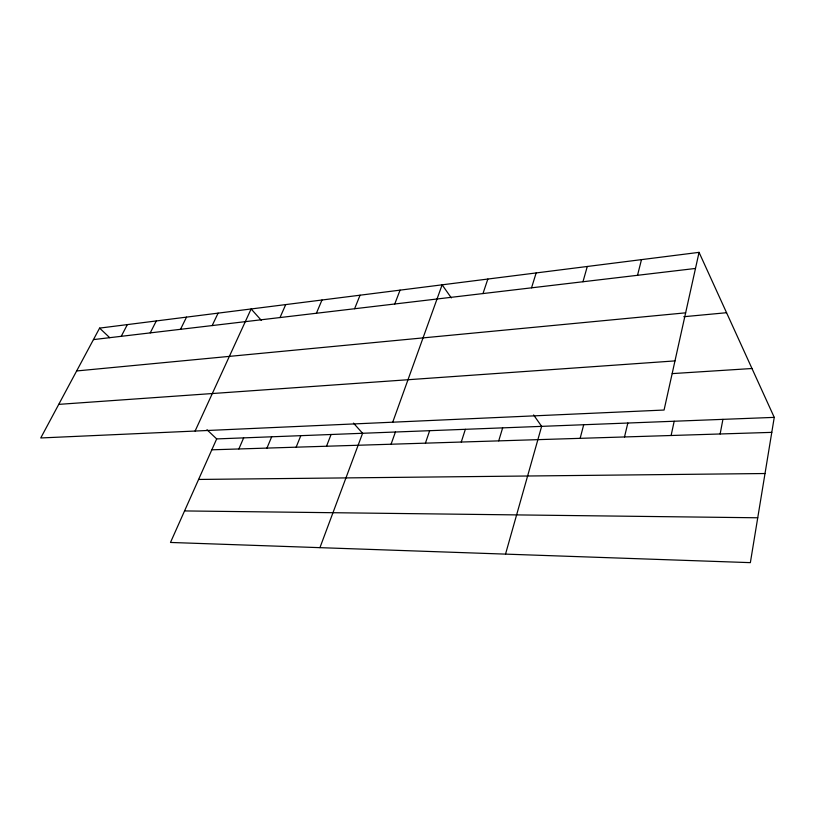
<?xml version="1.0" encoding="UTF-8"?>
<svg xmlns="http://www.w3.org/2000/svg" width="815" height="815" viewBox="0 0 815 815"><rect width="100%" height="100%" fill="white"/><g stroke="black" fill="none" stroke-linecap="round" stroke-linejoin="round"><path stroke-width="1.22" d="M774.25 417.372L750.36 562.645L170.488 542.454L216.678 438.918L774.25 417.372L699.056 252.355L99.603 328.109L40.75 437.961L664.072 410.037L699.056 252.355M720.134 433.977L722.925 419.358M671.112 435.505L674.188 421.243M624.504 436.952L627.835 423.036M637.524 275.297L641.486 259.628M580.148 438.338L583.703 424.737M505.524 554.118L541.639 426.357L533.601 414.927M582.97 281.745L587.289 266.485M498.719 440.874L502.651 427.865M531.543 287.827L536.158 272.944M461.27 442.036L465.355 429.311M482.979 293.563L487.849 279.046M425.42 443.156L429.648 430.687M391.068 444.226L395.418 432.011M392.728 422.19L442.127 284.822L451.327 297.913M319.938 547.66L362.594 433.274L353.476 423.107M394.766 303.985L400.053 290.14M326.52 446.233L331.073 434.497M354.606 308.732L360.057 295.203M296.151 447.18L300.796 435.668M266.953 448.087L271.68 436.789M316.393 313.255L321.986 300.012M238.866 448.963L243.654 437.869M280.003 317.555L285.719 304.596M195.101 431.043L251.122 308.966L261.309 320.315M212.175 325.572L218.094 313.143M180.523 329.311L186.513 317.127M150.235 332.887L156.297 320.947M121.241 336.32L127.354 324.604M93.45 339.6L695.49 268.451M76.651 370.957L685.639 312.828M683.775 316.719L726.562 312.716M58.741 404.372L674.973 360.902M672.253 373.606L751.99 368.512M211.819 449.809L771.785 432.368M198.595 479.444L765.02 473.525M184.547 510.934L757.736 517.78M99.603 328.109L109.73 337.695M207 429.76L216.678 438.918"/></g></svg>
